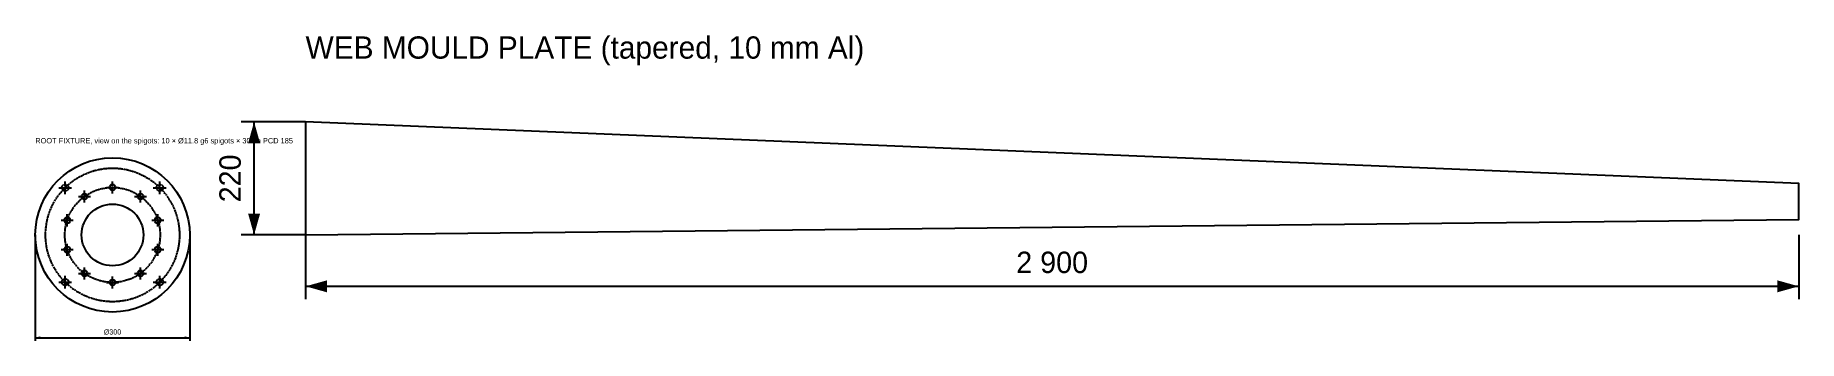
# Model space of a CAD drawing. Header units: millimetres. Extents: x 0 to 3425, y -206 to 389.
import ezdxf
from ezdxf.enums import TextEntityAlignment as Align

# ---------------------------------------------------------------- set-up
doc = ezdxf.new("R2010")
doc.units = ezdxf.units.MM
doc.linetypes.add('CENTER', pattern=[5.08, 3.175, -0.635, 0.635, -0.635])
doc.linetypes.add('DASHED', pattern=[1.524, 1.27, -0.254])
for name, color, linetype in [('CENTER', 1, 'CENTER'), ('DIM', 3, 'Continuous'), ('HIDDEN', 8, 'DASHED'), ('OUTLINE', 7, 'Continuous'), ('TEXT', 3, 'Continuous')]:
    doc.layers.add(name, color=color, linetype=linetype)

msp = doc.modelspace()

# ---------------------------------------------------------------- hatches: boundary and pattern name
at = {"layer": 'DIM'}
for points in [[(425, 220), (413.3, 178.3), (436.7, 178.3)], [(425, 0), (436.7, 41.7), (413.3, 41.7)], [(525, -100), (566.7, -111.7), (566.7, -88.3)], [(3425, -100), (3383.3, -88.3), (3383.3, -111.7)], [(0, -200), (10, -202.8), (10, -197.2)], [(300, -200), (290, -197.2), (290, -202.8)]]:
    msp.add_hatch(color=7, dxfattribs=at).paths.add_polyline_path(points)

# ---------------------------------------------------------------- linework, layer by layer
at = {"layer": 'CENTER'}
for p, q in [((58.1, 79.3), (58.1, 104.5)), ((150, 80.6), (150, 104.4)), ((241.9, 79.3), (241.9, 104.5)), ((45.5, 91.9), (70.7, 91.9)), ((83.7, 74.8), (107.5, 74.8)), ((95.6, 62.9), (95.6, 86.7)), ((138.1, 92.5), (161.9, 92.5)), ((192.5, 74.8), (216.3, 74.8)), ((204.4, 62.9), (204.4, 86.7)), ((229.3, 91.9), (254.5, 91.9)), ((62, 16.7), (62, 40.5)), ((238, 16.7), (238, 40.5)), ((50.1, 28.6), (73.9, 28.6)), ((226.1, 28.6), (249.9, 28.6)), ((50.1, -28.6), (73.9, -28.6)), ((62, -40.5), (62, -16.7)), ((226.1, -28.6), (249.9, -28.6)), ((238, -40.5), (238, -16.7)), ((95.6, -86.7), (95.6, -62.9)), ((204.4, -86.7), (204.4, -62.9)), ((45.5, -91.9), (70.7, -91.9)), ((58.1, -104.5), (58.1, -79.3)), ((83.7, -74.8), (107.5, -74.8)), ((138.1, -92.5), (161.9, -92.5)), ((150, -104.4), (150, -80.6)), ((192.5, -74.8), (216.3, -74.8)), ((229.3, -91.9), (254.5, -91.9)), ((241.9, -104.5), (241.9, -79.3))]:
    msp.add_line(p, q, dxfattribs=at)
for radius in [130, 92.5]:
    msp.add_circle((150, 0), radius, dxfattribs=at)
at = {"layer": 'DIM'}
for p, q in [((525, 220), (400, 220)), ((425, 0), (425, 220)), ((0, 0), (0, -206)), ((300, 0), (300, -206)), ((525, 0), (400, 0)), ((525, 0), (525, -125)), ((3425, 0), (3425, -125)), ((525, -100), (3425, -100)), ((0, -200), (300, -200))]:
    msp.add_line(p, q, dxfattribs=at)
at = {"layer": 'HIDDEN'}
for centre in [(58.1, 91.9), (241.9, 91.9), (58.1, -91.9), (241.9, -91.9)]:
    msp.add_circle(centre, 6.6, dxfattribs=at)
at = {"layer": 'OUTLINE'}
msp.add_lwpolyline([(525, 0), (3425, 30), (3425, 100), (525, 220)], close=True, dxfattribs=at)
for centre, radius in [((150, 0), 150), ((95.6, 74.8), 5.9), ((150, 92.5), 5.9), ((204.4, 74.8), 5.9), ((62, 28.6), 5.9), ((150, 0), 60), ((238, 28.6), 5.9), ((62, -28.6), 5.9), ((238, -28.6), 5.9), ((95.6, -74.8), 5.9), ((150, -92.5), 5.9), ((204.4, -74.8), 5.9)]:
    msp.add_circle(centre, radius, dxfattribs=at)

# ---------------------------------------------------------------- texts
at = {"layer": 'DIM'}
msp.add_text('220', height=41.67, rotation=90, dxfattribs=at).set_placement((411.7, 110), align=Align.BOTTOM_CENTER)
for s, height, p in [('2 900', 41.67, (1975, -86.7)), ('Ø300', 10, (150, -196.8))]:
    msp.add_text(s, height=height, dxfattribs=at).set_placement(p, align=Align.BOTTOM_CENTER)
at = {"layer": 'TEXT'}
for s, height, p in [('WEB MOULD PLATE (tapered, 10 mm Al)', 43.333, (525, 330)), ('ROOT FIXTURE, view on the spigots: 10 × Ø11.8 g6 spigots × 30 on PCD 185', 10.4, (0, 175))]:
    msp.add_text(s, height=height, dxfattribs=at).set_placement(p, align=Align.BOTTOM_LEFT)

doc.saveas('drawing.dxf')
